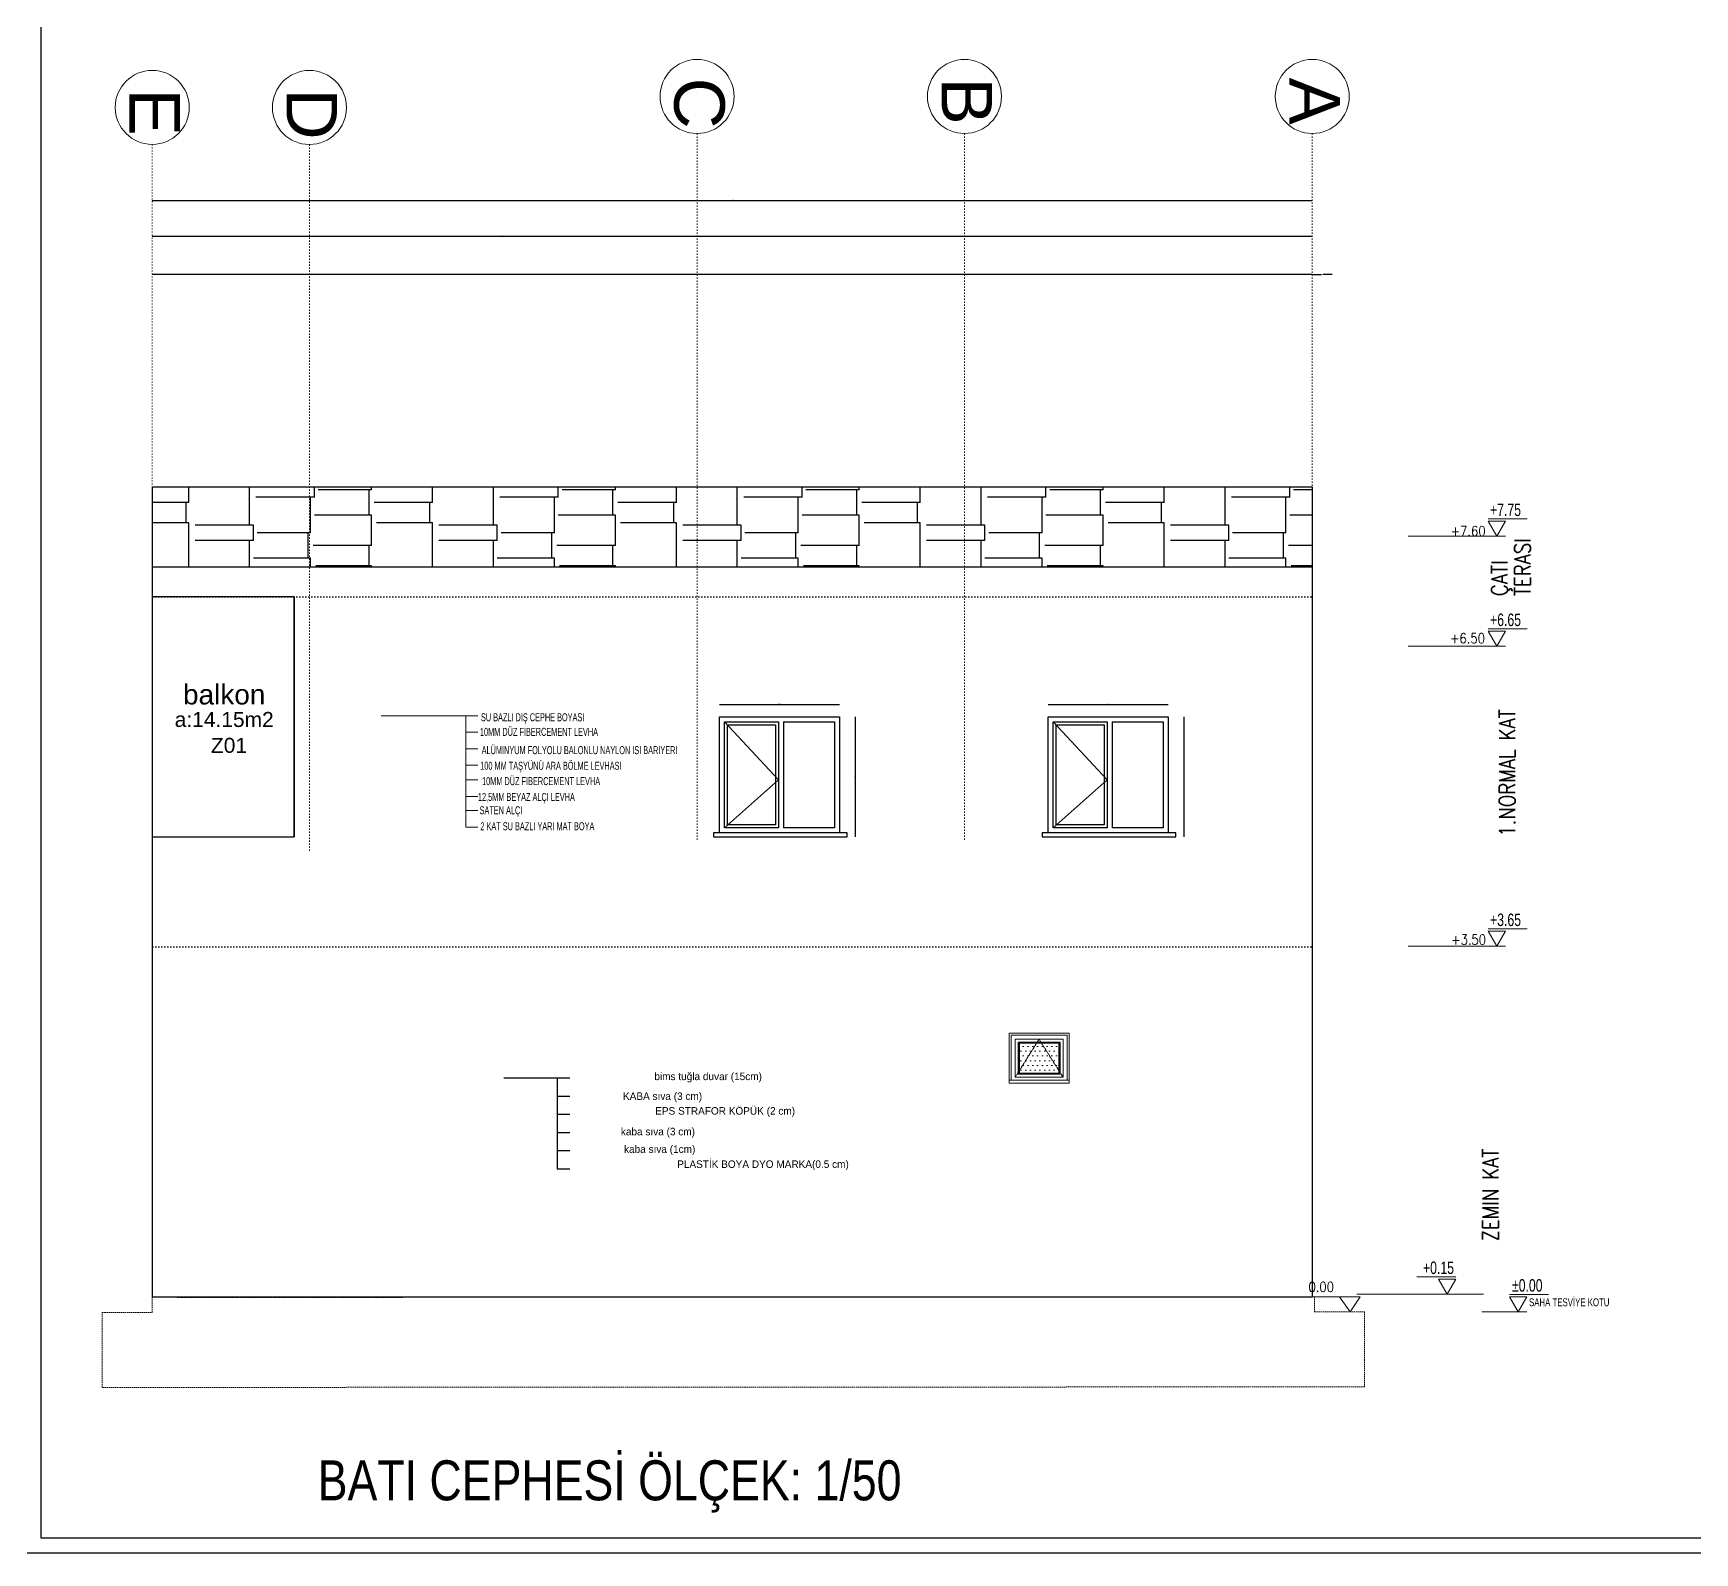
# Model space of a CAD drawing. Header units: centimetres. Extents: x -373760 to 14750, y -122502 to 29584.
# Drawn here: x -215778 to -199163, y -86589 to -71393 of the extents above; entities that cross this region are included whole.
import ezdxf
from ezdxf.enums import TextEntityAlignment as Align

# ---------------------------------------------------------------- set-up
doc = ezdxf.new("R2010")
doc.units = ezdxf.units.CM
doc.set_wipeout_variables(frame=1)
for name, pattern in [('ACAD_ISO03W100', [30, 12, -18]), ('DUZ', [0]), ('GOP TABYA_A BLOK_NK$0$2+1 B$0$HIDDEN', [0.375, 0.25, -0.125]), ('HIDDEN', [0.375, 0.25, -0.125])]:
    doc.linetypes.add(name, pattern=pattern)
for name, color, linetype in [('Aks', 7, 'Continuous'), ('alan', 7, 'Continuous'), ('CER', 4, 'Continuous'), ('mahal', 7, 'Continuous'), ('Oda', 7, 'Continuous'), ('Standart', 7, 'Continuous'), ('Tarama', 253, 'Continuous')]:
    doc.layers.add(name, color=color, linetype=linetype)
for name, color, linetype, lineweight in [('AKSLAR-P', 211, 'Continuous', 9), ('BB_Yazı_malzeme_DOSEME-Laminat', 7, 'Continuous', 15), ('BB_Yazı_malzeme_DOSEME-Mermer', 30, 'Continuous', 15), ('denizlik', 233, 'Continuous', 18), ('DETAIL2', 1, 'Continuous', 20), ('duvar', 10, 'Continuous', 25), ('hidden', 2, 'HIDDEN', 20), ('KAPI', 205, 'Continuous', 25), ('KOT', 3, 'Continuous', 13), ('MS YAZI', 7, 'DUZ', 15), ('MS_YAZI K.P. POZ', 120, 'Continuous', 5), ('yazı', 7, 'Continuous', 30), ('Ölçü iç KGK', 124, 'Continuous', 20)]:
    doc.layers.add(name, color=color, linetype=linetype, lineweight=lineweight)
doc.layers.add('TAŞ GRİ İNCE', color=7, linetype='Continuous', lineweight=20, true_color=0x3b617d)
doc.styles.add('ARC-01', font='arial.ttf')
doc.styles.add('ARıAL', font='arial.ttf')
doc.styles.add('POZ', font='romanstw.shx', dxfattribs={"width": 0.8})
doc.styles.get("Standard").update_dxf_attribs({"font": 'arial.ttf'})
doc.styles.add('stastyle', font='')
doc.styles.add('YAZI', font='arial.ttf', dxfattribs={"height": 34})
doc.styles.get('stastyle').set_extended_font_data('RomanSTA')
doc.linetypes.add('BATTING', pattern='A,0.00254,-2.54,[134,ltypeshp.shx,S=2.54,R=0,X=-2.54,Y=0],-5.08,[134,ltypeshp.shx,S=2.54,R=180,X=2.54,Y=0],-2.54', length=10.16254)
doc.dimstyles.new('Aydın İç Ölçü', dxfattribs={"dimtxt": 7, "dimasz": 3, "dimexe": 0.18, "dimexo": 0.0625, "dimgap": 1, "dimtad": 0, "dimdec": 0, "dimzin": 0, "dimdsep": 46, "dimtxsty": 'Standard', "dimblk": 'DOT', "dimcen": 1, "dimse1": 1, "dimse2": 1, "dimclrd": 256, "dimclrt": 6, "dimadec": 0, "dimazin": 0, "dimtfac": 1, "dimtdec": 0, "dimtix": 1, "dimtofl": 0, "dimtmove": 0, "dimatfit": 3, "dimldrblk": 'DOT', "dimfxl": 1, "dimtolj": 1, "dimtzin": 0, "dimarcsym": 0})
doc.dimstyles.new('aydın ölçü', dxfattribs={"dimtxt": 10, "dimasz": 2.5, "dimexe": 5, "dimexo": 5, "dimtad": 1, "dimdec": 0, "dimtxsty": 'Standard', "dimblk": 'ARCHTICK', "dimcen": 2.5, "dimse1": 1, "dimse2": 1, "dimadec": 0, "dimazin": 0, "dimtfac": 1, "dimtdec": 0, "dimtix": 1, "dimtmove": 0, "dimatfit": 3, "dimfxl": 5, "dimfxlon": 1, "dimarcsym": 0})

# ---------------------------------------------------------------- blocks, each defined once
blk = doc.blocks.new('_ArchTick')
at = {"color": 0, "linetype": 'ByBlock', "const_width": 0.15}
blk.add_lwpolyline([(-0.5, -0.5), (0.5, 0.5)], dxfattribs=at)
blk = doc.blocks.new('*D625')
at = {"color": 0, "lineweight": -2, "transparency": 16777216}
blk.add_line((-208914, -78106), (-207714, -78106), dxfattribs=at)
at = {"layer": 'Defpoints', "color": 0, "transparency": 16777216}
for p in [(-207714, -78106), (-208914, -78334), (-207714, -78334)]:
    blk.add_point(p, dxfattribs=at)
at = {"color": 0, "lineweight": -2, "transparency": 16777216, "xscale": 2.5, "yscale": 2.5, "zscale": 2.5, "rotation": 180}
blk.add_blockref('_ArchTick', (-208914, -78106), dxfattribs=at)
at = {"color": 0, "lineweight": -2, "transparency": 16777216, "xscale": 2.5, "yscale": 2.5, "zscale": 2.5}
blk.add_blockref('_ArchTick', (-207714, -78106), dxfattribs=at)
at = {"color": 0, "transparency": 16777216, "insert": (-208314, -78101), "char_height": 10, "attachment_point": 5}
blk.add_mtext('1200', dxfattribs=at)
blk = doc.blocks.new('*D630')
at = {"color": 0, "lineweight": -2, "transparency": 16777216}
blk.add_line((-207554, -79430), (-207554, -78230), dxfattribs=at)
at = {"layer": 'Defpoints', "color": 0, "transparency": 16777216}
for p in [(-208019, -78230), (-207554, -78230), (-208019, -79430)]:
    blk.add_point(p, dxfattribs=at)
at = {"color": 0, "lineweight": -2, "transparency": 16777216, "xscale": 2.5, "yscale": 2.5, "zscale": 2.5}
for p, rotation in [((-207554, -78230), 90), ((-207554, -79430), 270)]:
    blk.add_blockref('_ArchTick', p, dxfattribs=dict(at, rotation=rotation))
at = {"color": 0, "transparency": 16777216, "insert": (-207560, -78830), "char_height": 10, "attachment_point": 5, "rotation": 90}
blk.add_mtext('1200', dxfattribs=at)
blk = doc.blocks.new('*D626')
at = {"color": 0, "lineweight": -2, "transparency": 16777216}
blk.add_line((-205628, -78106), (-204428, -78106), dxfattribs=at)
at = {"layer": 'Defpoints', "color": 0, "transparency": 16777216}
for p in [(-204428, -78106), (-205628, -78334), (-204428, -78334)]:
    blk.add_point(p, dxfattribs=at)
at = {"color": 0, "lineweight": -2, "transparency": 16777216, "xscale": 2.5, "yscale": 2.5, "zscale": 2.5, "rotation": 180}
blk.add_blockref('_ArchTick', (-205628, -78106), dxfattribs=at)
at = {"color": 0, "lineweight": -2, "transparency": 16777216, "xscale": 2.5, "yscale": 2.5, "zscale": 2.5}
blk.add_blockref('_ArchTick', (-204428, -78106), dxfattribs=at)
at = {"color": 0, "transparency": 16777216, "insert": (-205028, -78101), "char_height": 10, "attachment_point": 5}
blk.add_mtext('1200', dxfattribs=at)
blk = doc.blocks.new('*D631')
at = {"color": 0, "lineweight": -2, "transparency": 16777216}
blk.add_line((-204268, -79430), (-204268, -78230), dxfattribs=at)
at = {"layer": 'Defpoints', "color": 0, "transparency": 16777216}
for p in [(-204733, -78230), (-204268, -78230), (-204733, -79430)]:
    blk.add_point(p, dxfattribs=at)
at = {"color": 0, "lineweight": -2, "transparency": 16777216, "xscale": 2.5, "yscale": 2.5, "zscale": 2.5}
for p, rotation in [((-204268, -78230), 90), ((-204268, -79430), 270)]:
    blk.add_blockref('_ArchTick', p, dxfattribs=dict(at, rotation=rotation))
at = {"color": 0, "transparency": 16777216, "insert": (-204273, -78830), "char_height": 10, "attachment_point": 5, "rotation": 90}
blk.add_mtext('1200', dxfattribs=at)
blk = doc.blocks.new('KOT3')
at = {"layer": 'KOT'}
for p, q in [((-8.7, 17.3), (30.4, 17.3)), ((-36.4, 0), (8.7, 0))]:
    blk.add_line(p, q, dxfattribs=at)
blk.add_lwpolyline([(8.7, 15), (-8.7, 15), (0, 0)], close=True, dxfattribs=at)
at = {"layer": 'KOT', "color": 7, "style": 'ARıAL', "width": 0.7}
blk.add_attdef('KOT', text='', height=12.5, dxfattribs=at).set_placement((-0.3, 16.5), align=Align.BOTTOM_LEFT)
blk = doc.blocks.new('*D699')
at = {"layer": 'Defpoints', "color": 0, "ltscale": 0.45, "transparency": 16777216}
for p in [(-202987, -73511), (-213065, -73807), (-213065, -75863)]:
    blk.add_point(p, dxfattribs=at)
at = {"layer": 'Ölçü iç KGK', "color": 0, "lineweight": -2, "ltscale": 0.45, "transparency": 16777216}
blk.add_line((-202987, -73807), (-213065, -73807), dxfattribs=at)
at = {"layer": 'Ölçü iç KGK', "color": 0, "lineweight": -2, "ltscale": 0.45, "transparency": 16777216, "xscale": 2.5, "yscale": 2.5, "zscale": 2.5, "rotation": 180}
blk.add_blockref('_ArchTick', (-213065, -73807), dxfattribs=at)
at = {"layer": 'Ölçü iç KGK', "color": 0, "lineweight": -2, "ltscale": 0.45, "transparency": 16777216, "xscale": 2.5, "yscale": 2.5, "zscale": 2.5}
blk.add_blockref('_ArchTick', (-202987, -73807), dxfattribs=at)
at = {"layer": 'Ölçü iç KGK', "color": 0, "lineweight": -2, "ltscale": 0.45, "transparency": 16777216, "insert": (-208026, -73802), "char_height": 10, "attachment_point": 5}
blk.add_mtext('10078', dxfattribs=at)
blk = doc.blocks.new('*D700')
at = {"layer": 'Defpoints', "color": 0, "ltscale": 0.45, "transparency": 16777216}
for p in [(-214587, -73807), (-214587, -73807), (-213065, -75863)]:
    blk.add_point(p, dxfattribs=at)
at = {"layer": 'Ölçü iç KGK', "color": 0, "lineweight": -2, "ltscale": 0.45, "transparency": 16777216}
blk.add_line((-213065, -73807), (-214587, -73807), dxfattribs=at)
at = {"layer": 'Ölçü iç KGK', "color": 0, "lineweight": -2, "ltscale": 0.45, "transparency": 16777216, "xscale": 2.5, "yscale": 2.5, "zscale": 2.5, "rotation": 180}
blk.add_blockref('_ArchTick', (-214587, -73807), dxfattribs=at)
at = {"layer": 'Ölçü iç KGK', "color": 0, "lineweight": -2, "ltscale": 0.45, "transparency": 16777216, "xscale": 2.5, "yscale": 2.5, "zscale": 2.5}
blk.add_blockref('_ArchTick', (-213065, -73807), dxfattribs=at)
at = {"layer": 'Ölçü iç KGK', "color": 0, "lineweight": -2, "ltscale": 0.45, "transparency": 16777216, "insert": (-213826, -73802), "char_height": 10, "attachment_point": 5}
blk.add_mtext('1522', dxfattribs=at)
blk = doc.blocks.new('*D701')
at = {"layer": 'Defpoints', "color": 0, "ltscale": 0.45, "transparency": 16777216}
for p in [(-206465, -73386), (-206465, -73427), (-202987, -73386)]:
    blk.add_point(p, dxfattribs=at)
at = {"layer": 'Ölçü iç KGK', "color": 0, "lineweight": -2, "ltscale": 0.45, "transparency": 16777216}
blk.add_line((-202987, -73427), (-206465, -73427), dxfattribs=at)
at = {"layer": 'Ölçü iç KGK', "color": 0, "lineweight": -2, "ltscale": 0.45, "transparency": 16777216, "xscale": 2.5, "yscale": 2.5, "zscale": 2.5, "rotation": 180}
blk.add_blockref('_ArchTick', (-206465, -73427), dxfattribs=at)
at = {"layer": 'Ölçü iç KGK', "color": 0, "lineweight": -2, "ltscale": 0.45, "transparency": 16777216, "xscale": 2.5, "yscale": 2.5, "zscale": 2.5}
blk.add_blockref('_ArchTick', (-202987, -73427), dxfattribs=at)
at = {"layer": 'Ölçü iç KGK', "color": 0, "lineweight": -2, "ltscale": 0.45, "transparency": 16777216, "insert": (-204726, -73421), "char_height": 10, "attachment_point": 5}
blk.add_mtext('3478', dxfattribs=at)
blk = doc.blocks.new('*D702')
at = {"layer": 'Defpoints', "color": 0, "ltscale": 0.45, "transparency": 16777216}
for p in [(-209139, -73427), (-209139, -73427), (-206465, -73386)]:
    blk.add_point(p, dxfattribs=at)
at = {"layer": 'Ölçü iç KGK', "color": 0, "lineweight": -2, "ltscale": 0.45, "transparency": 16777216}
blk.add_line((-206465, -73427), (-209139, -73427), dxfattribs=at)
at = {"layer": 'Ölçü iç KGK', "color": 0, "lineweight": -2, "ltscale": 0.45, "transparency": 16777216, "xscale": 2.5, "yscale": 2.5, "zscale": 2.5, "rotation": 180}
blk.add_blockref('_ArchTick', (-209139, -73427), dxfattribs=at)
at = {"layer": 'Ölçü iç KGK', "color": 0, "lineweight": -2, "ltscale": 0.45, "transparency": 16777216, "xscale": 2.5, "yscale": 2.5, "zscale": 2.5}
blk.add_blockref('_ArchTick', (-206465, -73427), dxfattribs=at)
at = {"layer": 'Ölçü iç KGK', "color": 0, "lineweight": -2, "ltscale": 0.45, "transparency": 16777216, "insert": (-207802, -73421), "char_height": 10, "attachment_point": 5}
blk.add_mtext('2674', dxfattribs=at)
blk = doc.blocks.new('*D703')
at = {"layer": 'Defpoints', "color": 0, "ltscale": 0.45, "transparency": 16777216}
for p in [(-213015, -73427), (-213015, -73427), (-209139, -73427)]:
    blk.add_point(p, dxfattribs=at)
at = {"layer": 'Ölçü iç KGK', "color": 0, "lineweight": -2, "ltscale": 0.45, "transparency": 16777216}
blk.add_line((-209139, -73427), (-213015, -73427), dxfattribs=at)
at = {"layer": 'Ölçü iç KGK', "color": 0, "lineweight": -2, "ltscale": 0.45, "transparency": 16777216, "xscale": 2.5, "yscale": 2.5, "zscale": 2.5, "rotation": 180}
blk.add_blockref('_ArchTick', (-213015, -73427), dxfattribs=at)
at = {"layer": 'Ölçü iç KGK', "color": 0, "lineweight": -2, "ltscale": 0.45, "transparency": 16777216, "xscale": 2.5, "yscale": 2.5, "zscale": 2.5}
blk.add_blockref('_ArchTick', (-209139, -73427), dxfattribs=at)
at = {"layer": 'Ölçü iç KGK', "color": 0, "lineweight": -2, "ltscale": 0.45, "transparency": 16777216, "insert": (-211077, -73421), "char_height": 10, "attachment_point": 5}
blk.add_mtext('3877', dxfattribs=at)
blk = doc.blocks.new('*D704')
at = {"layer": 'Defpoints', "color": 0, "ltscale": 0.45, "transparency": 16777216}
for p in [(-214587, -73427), (-214587, -73427), (-213015, -73427)]:
    blk.add_point(p, dxfattribs=at)
at = {"layer": 'Ölçü iç KGK', "color": 0, "lineweight": -2, "ltscale": 0.45, "transparency": 16777216}
blk.add_line((-213015, -73427), (-214587, -73427), dxfattribs=at)
at = {"layer": 'Ölçü iç KGK', "color": 0, "lineweight": -2, "ltscale": 0.45, "transparency": 16777216, "xscale": 2.5, "yscale": 2.5, "zscale": 2.5, "rotation": 180}
blk.add_blockref('_ArchTick', (-214587, -73427), dxfattribs=at)
at = {"layer": 'Ölçü iç KGK', "color": 0, "lineweight": -2, "ltscale": 0.45, "transparency": 16777216, "xscale": 2.5, "yscale": 2.5, "zscale": 2.5}
blk.add_blockref('_ArchTick', (-213015, -73427), dxfattribs=at)
at = {"layer": 'Ölçü iç KGK', "color": 0, "lineweight": -2, "ltscale": 0.45, "transparency": 16777216, "insert": (-213801, -73421), "char_height": 10, "attachment_point": 5}
blk.add_mtext('1572', dxfattribs=at)
blk = doc.blocks.new('*D705')
at = {"layer": 'Defpoints', "color": 0, "ltscale": 0.45, "transparency": 16777216}
for p in [(-214587, -73004), (-214587, -73070), (-202987, -73004)]:
    blk.add_point(p, dxfattribs=at)
at = {"layer": 'Ölçü iç KGK', "color": 0, "lineweight": -2, "ltscale": 0.45, "transparency": 16777216}
blk.add_line((-202987, -73070), (-214587, -73070), dxfattribs=at)
at = {"layer": 'Ölçü iç KGK', "color": 0, "lineweight": -2, "ltscale": 0.45, "transparency": 16777216, "xscale": 2.5, "yscale": 2.5, "zscale": 2.5, "rotation": 180}
blk.add_blockref('_ArchTick', (-214587, -73070), dxfattribs=at)
at = {"layer": 'Ölçü iç KGK', "color": 0, "lineweight": -2, "ltscale": 0.45, "transparency": 16777216, "xscale": 2.5, "yscale": 2.5, "zscale": 2.5}
blk.add_blockref('_ArchTick', (-202987, -73070), dxfattribs=at)
at = {"layer": 'Ölçü iç KGK', "color": 0, "lineweight": -2, "ltscale": 0.45, "transparency": 16777216, "insert": (-208787, -73064), "char_height": 10, "attachment_point": 5}
blk.add_mtext('11600', dxfattribs=at)
blk = doc.blocks.new('_Dot')
at = {"color": 0, "linetype": 'ByBlock', "lineweight": -2}
blk.add_line((-0.5, 0), (-1, 0), dxfattribs=at)
at = {"color": 0, "linetype": 'ByBlock', "const_width": 0.5}
blk.add_lwpolyline([(-0.25, 0, 1), (0.25, 0, 1)], format="xyb", close=True, dxfattribs=at)
blk = doc.blocks.new('*D706')
at = {"layer": 'Defpoints', "color": 0, "ltscale": 0.45, "transparency": 16777216}
for p in [(-202987, -73807), (-202987, -74030), (-202787, -74030)]:
    blk.add_point(p, dxfattribs=at)
at = {"layer": 'Ölçü iç KGK', "lineweight": -2, "ltscale": 0.45, "transparency": 16777216}
for p, q in [((-202984, -73807), (-202896, -73807)), ((-202790, -73807), (-202878, -73807))]:
    blk.add_line(p, q, dxfattribs=at)
at = {"layer": 'Ölçü iç KGK', "lineweight": -2, "ltscale": 0.45, "transparency": 16777216, "xscale": 3, "yscale": 3, "zscale": 3, "rotation": 180}
blk.add_blockref('_Dot', (-202987, -73807), dxfattribs=at)
at = {"layer": 'Ölçü iç KGK', "lineweight": -2, "ltscale": 0.45, "transparency": 16777216, "xscale": 3, "yscale": 3, "zscale": 3}
blk.add_blockref('_Dot', (-202787, -73807), dxfattribs=at)
at = {"layer": 'Ölçü iç KGK', "color": 6, "lineweight": -2, "ltscale": 0.45, "transparency": 16777216, "insert": (-202887, -73807), "char_height": 7, "attachment_point": 5}
blk.add_mtext('\\A1;200', dxfattribs=at)
blk = doc.blocks.new('SRTHTYHY')
at = {"layer": 'BB_Yazı_malzeme_DOSEME-Mermer'}
for p, q in [((-1049199.7, -8391828.8, 88.2), (-1049296.4, -8391828.8, -785.3)), ((-1049199.7, -8391828.8), (-1049211.7, -8391828.8)), ((-1049199.7, -8391828.8), (-1049211.7, -8391828.8)), ((-1049211.7, -8391940.2), (-1049211.7, -8391828.8, 88.2)), ((-1049199.7, -8391845.3), (-1049211.7, -8391845.3)), ((-1049199.7, -8391861.8), (-1049211.7, -8391861.8)), ((-1049199.7, -8391878.3), (-1049211.7, -8391878.3)), ((-1049199.7, -8391893), (-1049211.7, -8391893)), ((-1049199.7, -8391909.4), (-1049211.7, -8391909.4)), ((-1049199.7, -8391923.7), (-1049211.7, -8391923.7)), ((-1049199.7, -8391940.2), (-1049211.7, -8391940.2))]:
    blk.add_line(p, q, dxfattribs=at)
at = {"layer": 'BB_Yazı_malzeme_DOSEME-Mermer', "style": 'ARC-01', "width": 0.6}
for s, p in [('SU BAZLI DIŞ CEPHE BOYASI', (-1049196.5, -8391834.3)), ('10MM DÜZ FIBERCEMENT LEVHA ', (-1049197.5, -8391848.9)), ('ALÜMINYUM FOLYOLU BALONLU NAYLON ISI BARIYERI ', (-1049195.8, -8391867.2)), ('100 MM TAŞYÜNÜ ARA BÖLME LEVHASI ', (-1049197.2, -8391882.8)), ('10MM DÜZ FIBERCEMENT LEVHA ', (-1049195.4, -8391898.2)), ('12,5MM BEYAZ ALÇI LEVHA', (-1049199.5, -8391914)), ('SATEN ALÇI', (-1049197.9, -8391927.3)), (' 2 KAT SU BAZLI YARI MAT BOYA', (-1049199.1, -8391943.3))]:
    blk.add_text(s, height=8, dxfattribs=at).set_placement(p)

msp = doc.modelspace()

# ---------------------------------------------------------------- hatches: boundary and pattern name
at = {"layer": 'Tarama'}
h = msp.add_hatch(dxfattribs=at)
h.set_pattern_fill('AR-RSHKE', color=252, scale=2, angle=90)
h.set_pattern_definition([(90, (-117297.4, 47840.95), (-609.6, 1295.4), [304.8, -254, 355.6, -152.4, 457.2, -203.2]), (90, (-117322.8, 48145.75), (-609.6, 1295.4), [254, -965.2, 203.2, -304.8]), (90, (-117259.3, 48755.35), (-609.6, 1295.4), [152.4, -1574.8]), (180, (-117297.4, 47840.95), (-609.6, -431.8), [584.2, -1854.2]), (180, (-117297.4, 48145.75), (-609.6, -431.8), [571.5, -1866.9]), (180, (-117297.4, 48399.75), (-609.6, -431.8), [533.4, -1905]), (180, (-117259.3, 48755.35), (-609.6, -431.8), [584.2, -1854.2]), (180, (-117259.3, 48907.75), (-609.6, -431.8), [584.2, -1854.2]), (180, (-117297.4, 49364.95), (-609.6, -431.8), [558.8, -1879.6])])
h.paths.add_polyline_path([(-214587.2, -75929.71), (-214587.2, -76729.71), (-213015.4, -76729.71), (-213015.4, -75929.71)])
h.paths.add_polyline_path([(-213015.4, -75929.71), (-213015.4, -76729.71), (-209138.88, -76729.71), (-209138.88, -75929.71)])
h.paths.add_polyline_path([(-209138.88, -75929.71), (-209138.88, -76729.71), (-206465.37, -76729.71), (-206465.37, -75929.71)])
h.paths.add_polyline_path([(-206465.37, -75929.71), (-206465.37, -76729.71), (-202987.2, -76729.71), (-202987.2, -75929.71)])

# ---------------------------------------------------------------- linework, layer by layer
for p, q in [((-208914.39, -78229.71), (-207714.39, -78229.71)), ((-208914.39, -79388.89), (-208914.39, -78229.71)), ((-207714.39, -78229.71), (-207714.39, -79388.89)), ((-205628.01, -78229.71), (-204428.01, -78229.71)), ((-205628.01, -79388.89), (-205628.01, -78229.71)), ((-204428.01, -78229.71), (-204428.01, -79388.89)), ((-208864.39, -79338.89), (-208864.39, -78279.71)), ((-208864.39, -78279.71), (-208324.39, -78279.71)), ((-208834.39, -79308.89), (-208834.39, -78309.71)), ((-208834.39, -78309.71), (-208354.39, -78309.71)), ((-208354.39, -78309.71), (-208354.39, -79308.89)), ((-208324.39, -78279.71), (-208324.39, -79338.89)), ((-208274.39, -78279.71), (-207764.39, -78279.71)), ((-208274.39, -78279.71), (-208274.39, -79338.89)), ((-207764.39, -78279.71), (-207764.39, -79338.89)), ((-205578.01, -79338.89), (-205578.01, -78279.71)), ((-205578.01, -78279.71), (-205038.01, -78279.71)), ((-205548.01, -79308.89), (-205548.01, -78309.71)), ((-205548.01, -78309.71), (-205068.01, -78309.71)), ((-205068.01, -78309.71), (-205068.01, -79308.89)), ((-205038.01, -78279.71), (-205038.01, -79338.89)), ((-204988.01, -78279.71), (-204478.01, -78279.71)), ((-204988.01, -78279.71), (-204988.01, -79338.89)), ((-204478.01, -78279.71), (-204478.01, -79338.89)), ((-208974.16, -79388.89), (-208974.16, -79429.71)), ((-208914.39, -79388.89), (-208974.16, -79388.89)), ((-207714.39, -79388.89), (-208914.39, -79388.89)), ((-208324.39, -79338.89), (-208864.39, -79338.89)), ((-208354.39, -79308.89), (-208834.39, -79308.89)), ((-207764.39, -79338.89), (-208274.39, -79338.89)), ((-207639.68, -79388.89), (-207714.39, -79388.89)), ((-207639.68, -79429.71), (-207639.68, -79388.89)), ((-205687.78, -79388.89), (-205687.78, -79429.71)), ((-205628.01, -79388.89), (-205687.78, -79388.89)), ((-204428.01, -79388.89), (-205628.01, -79388.89)), ((-205038.01, -79338.89), (-205578.01, -79338.89)), ((-205068.01, -79308.89), (-205548.01, -79308.89)), ((-204478.01, -79338.89), (-204988.01, -79338.89)), ((-204353.3, -79388.89), (-204428.01, -79388.89)), ((-204353.3, -79429.71), (-204353.3, -79388.89)), ((-208974.16, -79429.71), (-207639.68, -79429.71)), ((-205687.78, -79429.71), (-204353.3, -79429.71))]:
    msp.add_line(p, q)
at = {"color": 8}
for p, q in [((-208864.39, -78279.71), (-208324.39, -78859.3)), ((-205578.01, -78279.71), (-205038.01, -78859.3)), ((-208324.39, -78859.3), (-208864.39, -79338.89)), ((-205038.01, -78859.3), (-205578.01, -79338.89))]:
    msp.add_line(p, q, dxfattribs=at)
at = {"layer": 'Aks', "color": 255, "linetype": 'GOP TABYA_A BLOK_NK$0$2+1 B$0$HIDDEN', "lineweight": 5, "ltscale": 55}
msp.add_lwpolyline([(-202965.75, -84029.71), (-202965.75, -84179.67), (-202465.75, -84179.67), (-202465.76, -84929.74), (-215086.91, -84935.58), (-215087.2, -84185.58), (-214587.2, -84185.58), (-214587.2, -84029.71), (-214287.2, -84035.58), (-202965.75, -84029.71)], dxfattribs=at)
at = {"layer": 'AKSLAR-P', "linetype": 'ACAD_ISO03W100'}
for p, q in [((-209138.88, -72395.82), (-209138.88, -79463.61)), ((-206465.37, -72395.82), (-206465.37, -79463.61)), ((-202987.2, -72395.82), (-202987.2, -79463.61)), ((-214587.2, -72504.98), (-214587.2, -79572.78)), ((-213015.4, -72505.82), (-213015.4, -79573.61))]:
    msp.add_line(p, q, dxfattribs=at)
at = {"layer": 'AKSLAR-P'}
for centre in [(-214587.2, -72134.76), (-213015.4, -72135.6), (-209138.88, -72025.6), (-206465.37, -72025.6), (-202987.2, -72025.6)]:
    msp.add_circle(centre, 370.22, dxfattribs=at)
at = {"layer": 'CER', "color": 2}
for points in [[(-215852.52, -86588.86), (-182547.49, -86588.86), (-182547.49, -56588.86), (-215852.52, -56588.86)], [(-215702.52, -86438.86), (-182697.49, -86438.86), (-182697.49, -56738.86), (-215702.52, -56738.86)]]:
    msp.add_lwpolyline(points, close=True, dxfattribs=at)
at = {"layer": 'DETAIL2', "color": 1}
for p, q in [((-202715.75, -84029.71), (-203215.75, -84029.71)), ((-202908.61, -84029.71), (-202508.61, -84029.71)), ((-202715.75, -84029.71), (-202608.61, -84179.72)), ((-202508.61, -84029.71), (-202608.61, -84179.72))]:
    msp.add_line(p, q, dxfattribs=at)
at = {"layer": 'duvar'}
for p, q in [((-214587.2, -75929.71), (-214587.2, -84029.71)), ((-202987.2, -75929.71), (-202987.2, -84029.71)), ((-213167.2, -77029.71), (-213167.2, -79429.71))]:
    msp.add_line(p, q, dxfattribs=at)
for points in [[(-214587.2, -75929.71), (-202987.2, -75929.71)], [(-214587.2, -76729.71), (-202987.2, -76729.71)], [(-214587.2, -79429.71), (-213167.2, -79429.71), (-213167.2, -77029.71), (-214587.2, -77029.71)], [(-214587.2, -84029.71), (-202987.2, -84029.71)]]:
    msp.add_lwpolyline(points, dxfattribs=at)
at = {"layer": 'duvar', "linetype": 'ACAD_ISO03W100'}
for points in [[(-214587.2, -77029.71), (-202987.2, -77029.71)], [(-214587.2, -80529.71), (-202987.2, -80529.71)]]:
    msp.add_lwpolyline(points, dxfattribs=at)
at = {"layer": 'hidden', "color": 252, "ltscale": 20}
msp.add_lwpolyline([(-206019.04, -81894.19), (-205419.04, -81894.19), (-205419.04, -81394.19), (-206019.04, -81394.19)], close=True, dxfattribs=at)
at = {"layer": 'KAPI', "ltscale": 0.5}
msp.add_lwpolyline([(-205919.04, -81794.19), (-205519.04, -81794.19), (-205519.04, -81494.19), (-205919.04, -81494.19)], close=True, dxfattribs=at)
at = {"layer": 'MS_YAZI K.P. POZ', "ltscale": 5}
for p, q in [((-201054.28, -76423.85), (-202027.6, -76423.85)), ((-201054.28, -77523.85), (-202027.6, -77523.85)), ((-201054.28, -80523.85), (-202027.6, -80523.85)), ((-201569.9, -84003.7), (-202543.23, -84003.7))]:
    msp.add_line(p, q, dxfattribs=at)
at = {"layer": 'Standart'}
for p, q in [((-210411.54, -81843), (-211070.17, -81843)), ((-210537.3, -81843), (-210537.3, -82752.4)), ((-210411.54, -81843), (-210537.3, -81843)), ((-210411.54, -82024.88), (-210537.3, -82024.88)), ((-210411.54, -82206.76), (-210537.3, -82206.76)), ((-210411.54, -82388.64), (-210537.3, -82388.64)), ((-210411.54, -82570.52), (-210537.3, -82570.52)), ((-210411.54, -82752.4), (-210537.3, -82752.4))]:
    msp.add_line(p, q, dxfattribs=at)

# ---------------------------------------------------------------- block references
at = {"xscale": 10, "yscale": 10, "zscale": 10}
msp.add_blockref('SRTHTYHY', (10280664.76, 83840069.48, 4555.71), dxfattribs=at)
at = {"layer": 'KOT'}
ref = msp.add_blockref('KOT3', (-201638.19, -84003.7), dxfattribs=dict(at, xscale=-10, yscale=10, zscale=10))
ref.add_attrib('KOT', '+0.15', dxfattribs={"layer": 'yazı', "height": 125, "style": 'ARıAL', "width": 0.7}).set_placement((-201879.97, -83838.97), align=Align.BOTTOM_LEFT)
at = {"layer": 'MS_YAZI K.P. POZ', "ltscale": 5}
ref = msp.add_blockref('KOT3', (-201140.86, -76423.85), dxfattribs=dict(at, xscale=10, yscale=10, zscale=10))
ref.add_attrib('KOT', '+7.75', dxfattribs={"layer": 'yazı', "height": 125, "style": 'ARıAL', "width": 0.7}).set_placement((-201209.62, -76259.11), align=Align.BOTTOM_LEFT)
ref = msp.add_blockref('KOT3', (-201140.86, -77523.85), dxfattribs=dict(at, xscale=10, yscale=10, zscale=10))
ref.add_attrib('KOT', '+6.65', dxfattribs={"layer": 'yazı', "height": 125, "style": 'ARıAL', "width": 0.7}).set_placement((-201209.32, -77359.11), align=Align.BOTTOM_LEFT)
ref = msp.add_blockref('KOT3', (-201140.86, -80523.85), dxfattribs=dict(at, xscale=10, yscale=10, zscale=10))
ref.add_attrib('KOT', '+3.65', dxfattribs={"layer": 'yazı', "height": 125, "style": 'ARıAL', "width": 0.7}).set_placement((-201209.32, -80359.11), align=Align.BOTTOM_LEFT)
ref = msp.add_blockref('KOT3', (-200928.07, -84179.72), dxfattribs=dict(at, xscale=10, yscale=10, zscale=10))
ref.add_attrib('KOT', '%%P0.00', dxfattribs={"layer": 'yazı', "height": 125, "style": 'ARıAL', "width": 0.7}).set_placement((-200990.09, -84014.98), align=Align.BOTTOM_LEFT)

# ---------------------------------------------------------------- texts
at = {"char_height": 75, "width": 4016.1054, "attachment_point": 3}
for s, insert in [('{\\fBankGothic Lt BT|b0|i0|c162|p34;bims tuğla duvar (15cm)}', (-208490.45, -81787.42)), ('{\\fBankGothic Lt BT|b0|i0|c162|p34;KABA sıva (3 cm)}', (-209088.51, -81985.18)), ('{\\fBankGothic Lt BT|b0|i0|c162|p34;\\PEPS STRAFOR KÖPÜK (2 cm)}', (-208159.3, -82007.46)), ('{\\fBankGothic Lt BT|b0|i0|c162|p34;kaba sıva (3 cm)}', (-209160.06, -82339.21)), ('{\\fBankGothic Lt BT|b0|i0|c162|p34;kaba sıva (1cm)}', (-209156.37, -82514.95)), ('{\\fBankGothic Lt BT|b0|i0|c162|p34;PLASTİK BOYA DYO MARKA(0.5 cm)}', (-207621.92, -82665.08))]:
    msp.add_mtext(s, dxfattribs=dict(at, insert=insert))
at = {"layer": 'AKSLAR-P'}
for s, p in [('C', (-209367.35, -71837.77, -275161.01)), ('B', (-206693.84, -71837.77, -275161.01)), ('A', (-203215.67, -71837.77, -275161.01)), ('E', (-214815.67, -71946.94, -275161.01)), ('D', (-213243.87, -71947.77, -275161.01))]:
    msp.add_text(s, height=504.66, rotation=270.000004, dxfattribs=at).set_placement(p)
at = {"layer": 'alan', "linetype": 'BATTING', "lineweight": -2, "ltscale": 0.45}
msp.add_text('a:14.15m2', height=150, dxfattribs=at).set_placement((-213867.86, -78330.73), align=Align.CENTER)
at = {"layer": 'BB_Yazı_malzeme_DOSEME-Laminat', "style": 'ARC-01', "width": 0.7}
msp.add_text('SAHA TESVİYE KOTU', height=80, rotation=359.995529, dxfattribs=at).set_placement((-200819.65, -84084.01), align=Align.MIDDLE_LEFT)
at = {"layer": 'DETAIL2', "color": 1, "style": 'stastyle', "width": 0.85}
for s, p in [('+7.60', (-201603.85, -76421.06)), ('+6.50', (-201610.09, -77493.8)), ('+3.50', (-201599.1, -80507.34)), ('0.00', (-203024.8, -83979.71))]:
    msp.add_text(s, height=100, dxfattribs=at).set_placement(p)
at = {"layer": 'mahal', "linetype": 'BATTING', "lineweight": -2, "ltscale": 0.45}
msp.add_text('balkon', height=200, dxfattribs=at).set_placement((-213867.86, -78105.73), align=Align.CENTER)
at = {"layer": 'MS YAZI', "style": 'YAZI', "width": 0.8}
msp.add_text('BATI CEPHESİ ÖLÇEK: 1/50', height=400, dxfattribs=at).set_placement((-210013.76, -85864.54), align=Align.MIDDLE_CENTER)
at = {"layer": 'MS_YAZI K.P. POZ', "ltscale": 5, "style": 'POZ', "width": 0.825457}
for s, p in [('TERASI', (-200805.32, -77021.35)), ('ÇATI', (-201035.21, -77021.35)), ('1.NORMAL KAT', (-200957.83, -79426.69)), ('ZEMIN KAT', (-201124.18, -83474.53))]:
    msp.add_text(s, height=160, rotation=90, dxfattribs=at).set_placement(p)
at = {"layer": 'Oda'}
msp.add_text('Z01', height=150, dxfattribs=at).set_placement((-213819.86, -78589.39), align=Align.CENTER)

# ---------------------------------------------------------------- dimensions: what is measured, and where the dimension line sits
for base, p1, p2, picture, middle in [((-207714.39, -78106.38), (-208914.39, -78334.27), (-207714.39, -78334.27), '*D625', (-208314.39, -78100.65)), ((-204428.01, -78106.38), (-205628.01, -78334.27), (-204428.01, -78334.27), '*D626', (-205028.01, -78100.65))]:
    dim = msp.add_linear_dim(base=base, p1=p1, p2=p2, dimstyle='aydın ölçü')
    dim.commit()
    dim.dimension.update_dxf_attribs({"geometry": picture, "text_midpoint": middle})
for base, p1, p2, picture, middle in [((-207553.9, -78229.71), (-208019.39, -79429.71), (-208019.39, -78229.71), '*D630', (-207559.63, -78829.71)), ((-204267.52, -78229.71), (-204733.01, -79429.71), (-204733.01, -78229.71), '*D631', (-204273.25, -78829.71))]:
    dim = msp.add_linear_dim(base=base, p1=p1, p2=p2, angle=90, dimstyle='aydın ölçü')
    dim.commit()
    dim.dimension.update_dxf_attribs({"geometry": picture, "text_midpoint": middle})
at = {"layer": 'Ölçü iç KGK', "lineweight": -2, "ltscale": 0.45}
for base, p1, p2, dimstyle, picture, middle in [((-214587.2, -73069.82), (-202987.2, -73004.36), (-214587.2, -73004.36), 'aydın ölçü', '*D705', (-208787.2, -73064.09)), ((-206465.37, -73427.19), (-202987.2, -73385.56), (-206465.37, -73385.56), 'aydın ölçü', '*D701', (-204726.28, -73421.46)), ((-213065.4, -73807.47), (-202987.2, -73511.03), (-213065.4, -75862.67), 'aydın ölçü', '*D699', (-208026.3, -73801.74)), ((-202987.2, -73807.47), (-202787.2, -74030.07), (-202987.2, -74030.07), 'Aydın İç Ölçü', '*D706', (-202887.2, -73807.47))]:
    dim = msp.add_linear_dim(base=base, p1=p1, p2=p2, dimstyle=dimstyle, dxfattribs=at)
    dim.commit()
    dim.dimension.update_dxf_attribs({"geometry": picture, "text_midpoint": middle})
for base, p1, p2, picture, middle in [((-214587.2, -73427.19), (-213015.4, -73427.19), (-214587.2, -73427.19), '*D704', (-213801.3, -73421.46)), ((-213015.4, -73427.19), (-209138.88, -73427.19), (-213015.4, -73427.19), '*D703', (-211077.14, -73421.46)), ((-209138.88, -73427.19), (-206465.37, -73385.56), (-209138.88, -73427.19), '*D702', (-207802.12, -73421.46)), ((-214587.2, -73807.47), (-213065.4, -75862.67), (-214587.2, -73807.47), '*D700', (-213826.3, -73801.74))]:
    dim = msp.add_linear_dim(base=base, p1=p1, p2=p2, dimstyle='aydın ölçü', override={"dimtmove": 1}, dxfattribs=at)
    dim.commit()
    dim.dimension.update_dxf_attribs({"geometry": picture, "text_midpoint": middle})

# ---------------------------------------------------------------- next in the draw order: wipeouts: each hides what was drawn before it
msp.add_wipeout([(-206019.04, -81894.19), (-206019.04, -81864.2), (-205419.04, -81864.2), (-205419.04, -81894.19)]).dxf.layer = 'denizlik'

# ---------------------------------------------------------------- next in the draw order: hatches: boundary and pattern name
at = {"layer": 'Tarama', "lineweight": 0, "ltscale": 20}
h = msp.add_hatch(dxfattribs=at)
h.set_pattern_fill('DOTS', color=251, scale=30)
h.set_pattern_definition([(0, (-6014698.275, -42136496.01), (23.8125, 47.625), [0, -47.625])])
h.paths.add_polyline_path([(-205919.04, -81794.19), (-205519.04, -81794.19), (-205519.04, -81494.19), (-205919.04, -81494.19)])

# ---------------------------------------------------------------- next in the draw order: linework, layer by layer
at = {"layer": 'denizlik'}
msp.add_lwpolyline([(-205419.04, -81894.19), (-205419.04, -81864.19), (-206019.04, -81864.2), (-206019.04, -81894.19)], close=True, dxfattribs=at)
at = {"layer": 'hidden', "color": 252, "ltscale": 20}
msp.add_lwpolyline([(-205959.04, -81834.19), (-205719.04, -81454.19), (-205479.04, -81834.19)], dxfattribs=at)
at = {"layer": 'TAŞ GRİ İNCE', "ltscale": 5}
for points in [[(-205999.04, -81864.19), (-205439.04, -81864.19), (-205439.04, -81414.19), (-205999.04, -81414.19)], [(-205959.04, -81834.19), (-205479.04, -81834.19), (-205479.04, -81454.19), (-205959.04, -81454.19)], [(-205929.04, -81804.19), (-205509.04, -81804.19), (-205509.04, -81484.19), (-205929.04, -81484.19)]]:
    msp.add_lwpolyline(points, close=True, dxfattribs=at)

doc.saveas('drawing.dxf')
